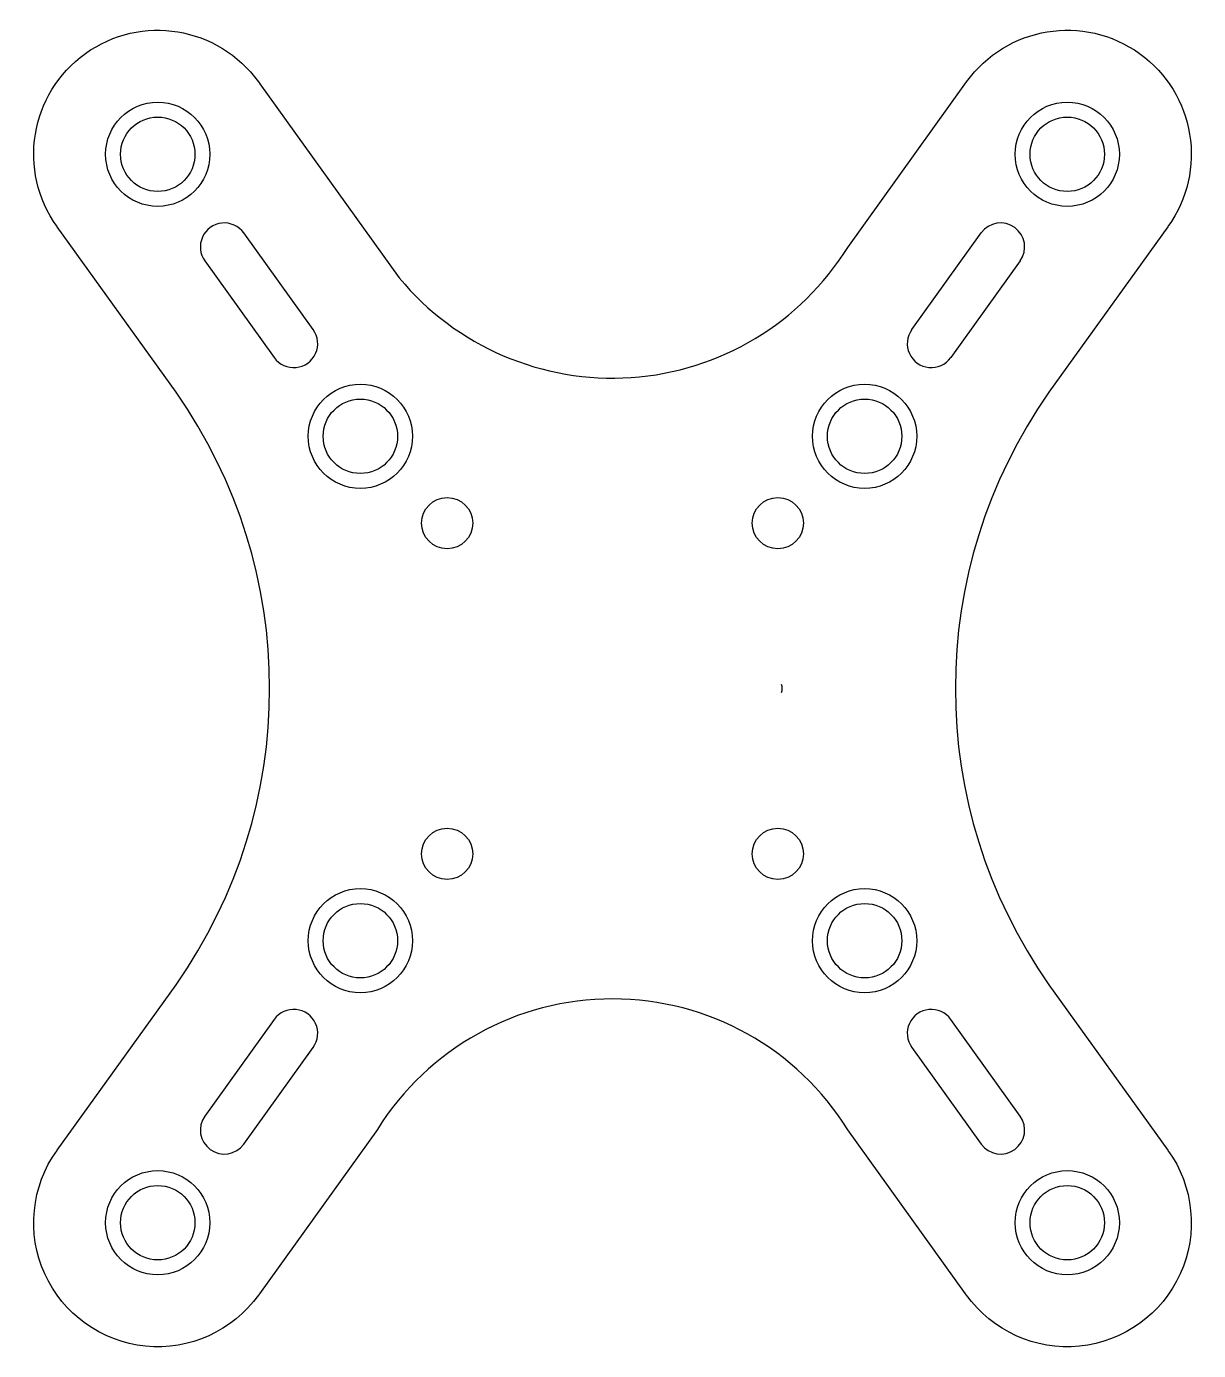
# Model space of a CAD drawing. Header units: millimetres. Extents: x -35.4 to 35.4, y -40 to 40.
import ezdxf

# ---------------------------------------------------------------- set-up
doc = ezdxf.new("R2010")
doc.units = ezdxf.units.MM
doc.layers.get('0').update_dxf_attribs({"linetype": 'CONTINUOUS'})

msp = doc.modelspace()

# ---------------------------------------------------------------- linework, layer by layer
for p, q in [((-21.414, 36.68), (-21.355, 36.599)), ((-21.337, 36.573), (-12.895, 24.83)), ((14.226, 26.677), (21.414, 36.68)), ((-26.399, 17.914), (-33.595, 27.927)), ((18.099, 21.7), (22.3, 27.547)), ((33.595, 27.927), (26.399, 17.914)), ((24.655, 25.854), (20.454, 20.007)), ((-33.595, -27.927), (-26.399, -17.914)), ((26.399, -17.914), (33.595, -27.927)), ((-14.219, -26.666), (-21.355, -36.599)), ((21.355, -36.599), (14.232, -26.687)), ((-21.355, -36.599), (-21.414, -36.68)), ((21.414, -36.68), (21.355, -36.599))]:
    msp.add_line(p, q)
for points in [[(-24.655, 25.854), (-20.454, 20.007, 1), (-18.099, 21.7), (-22.3, 27.547, 1)], [(-22.3, -27.547), (-18.099, -21.7, 1), (-20.454, -20.007), (-24.655, -25.854, 1)], [(18.099, -21.7), (22.3, -27.547, 1), (24.655, -25.854), (20.454, -20.007, 1)]]:
    msp.add_lwpolyline(points, format="xyb", close=True)
for centre, radius in [((-27.504, 32.304), 3.15), ((27.504, 32.304), 3.15), ((-27.504, 32.304), 2.25), ((27.504, 32.304), 2.25), ((-15.25, 15.25), 3.15), ((15.25, 15.25), 3.15), ((-15.25, 15.25), 2.25), ((15.25, 15.25), 2.25), ((-10, 10), 1.55), ((10, 10), 1.55), ((-10, -10), 1.55), ((10, -10), 1.55), ((-15.25, -15.25), 3.15), ((15.25, -15.25), 3.15), ((-15.25, -15.25), 2.25), ((15.25, -15.25), 2.25), ((-27.504, -32.304), 3.15), ((27.504, -32.304), 3.15), ((-27.504, -32.304), 2.25), ((27.504, -32.304), 2.25)]:
    msp.add_circle(centre, radius)
at = {"extrusion": (0, 0, -1)}
for centre, radius, start, end in [((27.504, 32.304), 7.5, -35.7, 144.3), ((-27.504, 32.304), 7.5, 35.7, 215.7), ((-9.242, 0), 1, 164.54911, 195.45089), ((27.504, -32.304), 7.5, -144.3, 35.7), ((-27.504, -32.304), 7.5, 144.3, 324.3)]:
    msp.add_arc(centre, radius, start, end, dxfattribs=at)
for centre, radius, start, end in [((0, 51.945), 26.297, 215.7, 215.77034), ((23.478, 26.7), 1.45, -35.7, 144.3), ((0, 35.519), 16.75, 219.65819, 328.13541), ((19.276, 20.853), 1.45, 144.3, 324.3), ((-51.898, 0), 31.162, -35.08895, 35.08895), ((51.898, 0), 31.162, 144.91105, 215.08895), ((0, -35.519), 16.75, 31.82436, 148.09153)]:
    msp.add_arc(centre, radius, start, end)

doc.saveas('drawing.dxf')
